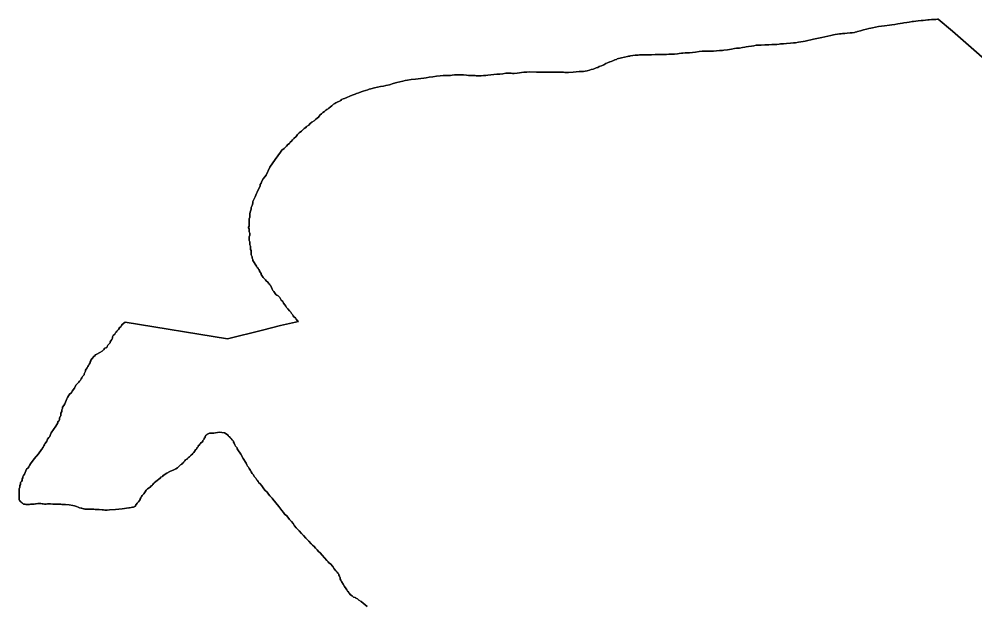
# Model space of a CAD drawing. Header units: inches. Extents: x 11258954 to 11313122, y 3645444 to 3695200.
# Drawn here: x 11286236 to 11287517, y 3678215 to 3678998 of the extents above; entities that cross this region are included whole.
import ezdxf

# ---------------------------------------------------------------- set-up
doc = ezdxf.new("R2010")
doc.units = ezdxf.units.IN
doc.header["$MEASUREMENT"] = 0
doc.layers.add('ZipCode', color=108, linetype='Continuous')

msp = doc.modelspace()

# ---------------------------------------------------------------- linework, layer by layer
at = {"layer": 'ZipCode'}
for points in [[(11287702, 3678793, 0), (11287486, 3678981.75, 0), (11287467, 3678998, 0), (11287466, 3678998, 0), (11287464, 3678997.75, 0), (11287462, 3678997.75, 0), (11287460, 3678997.5, 0), (11287459, 3678997.5, 0), (11287458, 3678997.5, 0), (11287455, 3678997.25, 0), (11287453, 3678997, 0), (11287450, 3678996.5, 0), (11287447, 3678996.25, 0), (11287444, 3678996, 0), (11287440, 3678995.75, 0), (11287437, 3678995.5, 0), (11287434, 3678995, 0), (11287432, 3678994.75, 0), (11287428, 3678994, 0), (11287425, 3678993.5, 0), (11287421, 3678993, 0), (11287419, 3678992.5, 0), (11287416, 3678992, 0), (11287413, 3678991.75, 0), (11287409, 3678991, 0), (11287405, 3678990.5, 0), (11287402, 3678990, 0), (11287395, 3678989, 0), (11287387, 3678988, 0), (11287379, 3678986.5, 0), (11287377, 3678986, 0), (11287374, 3678985.5, 0), (11287371, 3678984.75, 0), (11287367, 3678983.5, 0), (11287363, 3678982.5, 0), (11287359, 3678981.5, 0), (11287358, 3678981, 0), (11287356, 3678980.5, 0), (11287355, 3678980.25, 0), (11287352, 3678979.75, 0), (11287349, 3678979.5, 0), (11287345, 3678979.25, 0), (11287342, 3678979, 0), (11287339, 3678978.75, 0), (11287337, 3678978.5, 0), (11287335, 3678978.25, 0), (11287332, 3678977.75, 0), (11287329, 3678977.25, 0), (11287327, 3678977, 0), (11287325, 3678976.5, 0), (11287323, 3678976, 0), (11287315, 3678974.5, 0), (11287311, 3678973.5, 0), (11287300, 3678971, 0), (11287289, 3678968.75, 0), (11287286, 3678968, 0), (11287283, 3678967.5, 0), (11287280, 3678967, 0), (11287276, 3678966.5, 0), (11287273, 3678966.25, 0), (11287269, 3678966, 0), (11287264, 3678965.5, 0), (11287260, 3678965, 0), (11287256, 3678964.75, 0), (11287254, 3678964.5, 0), (11287251, 3678964.25, 0), (11287248, 3678964, 0), (11287244, 3678964, 0), (11287240, 3678963.75, 0), (11287235, 3678963.5, 0), (11287230, 3678963.25, 0), (11287227, 3678963, 0), (11287223, 3678963, 0), (11287220, 3678962.5, 0), (11287217, 3678962, 0), (11287213, 3678961.5, 0), (11287210, 3678961, 0), (11287208, 3678960.5, 0), (11287205, 3678960, 0), (11287201, 3678959.25, 0), (11287197, 3678959, 0), (11287194, 3678958.5, 0), (11287190, 3678958, 0), (11287185, 3678957, 0), (11287180, 3678956.5, 0), (11287178, 3678956.25, 0), (11287176, 3678956, 0), (11287174, 3678956, 0), (11287170, 3678955.5, 0), (11287166, 3678955.25, 0), (11287163, 3678955, 0), (11287161, 3678955, 0), (11287159, 3678955.25, 0), (11287158, 3678955.25, 0), (11287155, 3678955.25, 0), (11287151, 3678955, 0), (11287147, 3678954.5, 0), (11287142, 3678954, 0), (11287138, 3678953.5, 0), (11287134, 3678953, 0), (11287130, 3678953, 0), (11287128, 3678952.75, 0), (11287125, 3678952.5, 0), (11287123, 3678952.25, 0), (11287120, 3678952, 0), (11287118, 3678951.5, 0), (11287114, 3678951.25, 0), (11287111, 3678951, 0), (11287109, 3678951, 0), (11287106, 3678951, 0), (11287103, 3678950.75, 0), (11287099, 3678950.5, 0), (11287095, 3678950.5, 0), (11287094, 3678950.5, 0), (11287093, 3678950.5, 0), (11287092, 3678950.5, 0), (11287088, 3678950.5, 0), (11287083, 3678950.25, 0), (11287079, 3678950.25, 0), (11287076, 3678950.25, 0), (11287074, 3678950.25, 0), (11287071, 3678950.25, 0), (11287069, 3678950.25, 0), (11287067, 3678950.25, 0), (11287065, 3678950, 0), (11287061, 3678949.75, 0), (11287058, 3678949.25, 0), (11287055, 3678948.75, 0), (11287054, 3678948.5, 0), (11287052, 3678948.25, 0), (11287051, 3678948, 0), (11287047, 3678947.25, 0), (11287043, 3678946.25, 0), (11287037, 3678944.75, 0), (11287036, 3678944, 0), (11287034, 3678943.5, 0), (11287033, 3678943, 0), (11287031, 3678942.25, 0), (11287029, 3678941.5, 0), (11287027, 3678940.75, 0), (11287024, 3678939.5, 0), (11287022, 3678938.5, 0), (11287019, 3678937, 0), (11287016, 3678935.5, 0), (11287013, 3678934.5, 0), (11287011, 3678933.5, 0), (11287009, 3678932.75, 0), (11287007, 3678932, 0), (11287005, 3678931.25, 0), (11287002, 3678930.5, 0), (11287000, 3678929.75, 0), (11286997, 3678929, 0), (11286994, 3678928.5, 0), (11286992, 3678928, 0), (11286990, 3678928, 0), (11286989, 3678928, 0), (11286987, 3678928, 0), (11286986, 3678928, 0), (11286982, 3678927.5, 0), (11286978, 3678927, 0), (11286972, 3678926.75, 0), (11286969, 3678926.5, 0), (11286967, 3678926.75, 0), (11286965, 3678927, 0), (11286962, 3678927, 0), (11286959, 3678927, 0), (11286956, 3678927, 0), (11286954, 3678927, 0), (11286953, 3678927, 0), (11286951, 3678927, 0), (11286940, 3678927, 0), (11286929, 3678927.25, 0), (11286919, 3678927.5, 0), (11286916, 3678927.25, 0), (11286912, 3678927, 0), (11286909, 3678926.5, 0), (11286906, 3678926, 0), (11286903, 3678925.5, 0), (11286899, 3678925.25, 0), (11286897, 3678925.25, 0), (11286895, 3678925.5, 0), (11286893, 3678925.75, 0), (11286890, 3678925.75, 0), (11286888, 3678925.5, 0), (11286884, 3678925, 0), (11286880, 3678924.5, 0), (11286876, 3678924.25, 0), (11286872, 3678923.75, 0), (11286868, 3678923.25, 0), (11286864, 3678923, 0), (11286861, 3678922.75, 0), (11286858, 3678922.5, 0), (11286855, 3678922.25, 0), (11286851, 3678922.25, 0), (11286848, 3678922.25, 0), (11286847, 3678922.5, 0), (11286845, 3678922.5, 0), (11286841, 3678922.5, 0), (11286838, 3678922.75, 0), (11286835, 3678923, 0), (11286831, 3678923.25, 0), (11286826, 3678923.5, 0), (11286821, 3678923.5, 0), (11286819, 3678923.25, 0), (11286816, 3678923, 0), (11286814, 3678922.75, 0), (11286809, 3678922.5, 0), (11286804, 3678922.5, 0), (11286800, 3678922.25, 0), (11286795, 3678921.75, 0), (11286790, 3678921, 0), (11286785, 3678920.25, 0), (11286781, 3678919.5, 0), (11286778, 3678919, 0), (11286774, 3678918.5, 0), (11286767, 3678917.75, 0), (11286761, 3678917, 0), (11286756, 3678916.25, 0), (11286753, 3678915.75, 0), (11286750, 3678915, 0), (11286746, 3678914.25, 0), (11286742, 3678913, 0), (11286737, 3678911.75, 0), (11286732, 3678910.25, 0), (11286727, 3678909.25, 0), (11286724, 3678908.5, 0), (11286720, 3678908, 0), (11286716, 3678907, 0), (11286712, 3678906, 0), (11286707, 3678904.75, 0), (11286705, 3678904.25, 0), (11286704, 3678904, 0), (11286703, 3678903.5, 0), (11286700, 3678902.5, 0), (11286697, 3678901.5, 0), (11286694, 3678900.5, 0), (11286691, 3678899.5, 0), (11286688, 3678898.5, 0), (11286686, 3678897.5, 0), (11286682, 3678896.25, 0), (11286679, 3678895, 0), (11286675, 3678893.25, 0), (11286672, 3678892, 0), (11286670, 3678891.25, 0), (11286668, 3678890.25, 0), (11286667, 3678889.25, 0), (11286665, 3678888.25, 0), (11286662, 3678887, 0), (11286660, 3678886, 0), (11286659, 3678885, 0), (11286657, 3678884, 0), (11286655, 3678882, 0), (11286653, 3678880.5, 0), (11286651, 3678879, 0), (11286650, 3678878, 0), (11286648, 3678877, 0), (11286647, 3678876, 0), (11286645, 3678874.5, 0), (11286643, 3678873, 0), (11286641, 3678871.25, 0), (11286639, 3678869.75, 0), (11286638, 3678868.25, 0), (11286637, 3678867, 0), (11286635, 3678865.5, 0), (11286633, 3678863.75, 0), (11286631, 3678862, 0), (11286628, 3678860, 0), (11286626, 3678858.25, 0), (11286624, 3678856.25, 0), (11286621, 3678854.5, 0), (11286620, 3678853, 0), (11286618, 3678851.5, 0), (11286616, 3678849.75, 0), (11286614, 3678848, 0), (11286611, 3678846, 0), (11286609, 3678843.5, 0), (11286607, 3678841, 0), (11286604, 3678838.25, 0), (11286602, 3678836.25, 0), (11286601, 3678834.75, 0), (11286599, 3678833.25, 0), (11286598, 3678831.75, 0), (11286596, 3678830, 0), (11286594, 3678828, 0), (11286591, 3678825, 0), (11286588, 3678822.5, 0), (11286586, 3678820, 0), (11286579, 3678810.25, 0), (11286572, 3678800, 0), (11286567, 3678789.25, 0), (11286565, 3678787, 0), (11286563, 3678784.25, 0), (11286561, 3678781, 0), (11286560, 3678778.5, 0), (11286559, 3678776.5, 0), (11286559, 3678775, 0), (11286558, 3678772.5, 0), (11286556, 3678769.5, 0), (11286555, 3678766.5, 0), (11286554, 3678764.5, 0), (11286553, 3678762.5, 0), (11286552, 3678760, 0), (11286551, 3678757.5, 0), (11286550, 3678755.5, 0), (11286549, 3678754, 0), (11286549, 3678751.5, 0), (11286548, 3678748.5, 0), (11286547, 3678745.75, 0), (11286547, 3678743.5, 0), (11286546, 3678741, 0), (11286545, 3678737.75, 0), (11286545, 3678736.5, 0), (11286545, 3678735.5, 0), (11286545, 3678735, 0), (11286545, 3678733, 0), (11286544, 3678730.75, 0), (11286544, 3678728.5, 0), (11286544, 3678726.75, 0), (11286544, 3678725, 0), (11286544, 3678723, 0), (11286544, 3678721, 0), (11286543, 3678719.5, 0), (11286543, 3678718.5, 0), (11286544, 3678717.5, 0), (11286544, 3678716.25, 0), (11286544, 3678715, 0), (11286544, 3678713.25, 0), (11286545, 3678711.5, 0), (11286545, 3678709, 0), (11286544, 3678706.5, 0), (11286544, 3678704.5, 0), (11286544, 3678703, 0), (11286544, 3678701.5, 0), (11286545, 3678700, 0), (11286545, 3678698, 0), (11286545, 3678696, 0), (11286546, 3678694.25, 0), (11286546, 3678691.75, 0), (11286546, 3678689.75, 0), (11286547, 3678688.5, 0), (11286547, 3678687.25, 0), (11286547, 3678685, 0), (11286547, 3678682.5, 0), (11286548, 3678679.75, 0), (11286548, 3678678, 0), (11286549, 3678676.5, 0), (11286549, 3678675, 0), (11286551, 3678672.25, 0), (11286552, 3678670.25, 0), (11286553, 3678668.5, 0), (11286554, 3678667.25, 0), (11286555, 3678665.75, 0), (11286556, 3678664.5, 0), (11286556, 3678664.25, 0), (11286556, 3678664, 0), (11286557, 3678663, 0), (11286558, 3678661.75, 0), (11286558, 3678660.75, 0), (11286559, 3678659.25, 0), (11286560, 3678657.75, 0), (11286560, 3678656.25, 0), (11286561, 3678655, 0), (11286562, 3678653.75, 0), (11286563, 3678652.25, 0), (11286564, 3678650.75, 0), (11286565, 3678649.75, 0), (11286566, 3678649, 0), (11286567, 3678647.75, 0), (11286569, 3678646, 0), (11286570, 3678644.5, 0), (11286571, 3678643.5, 0), (11286572, 3678642.5, 0), (11286573, 3678641.25, 0), (11286574, 3678638.75, 0), (11286575, 3678636.5, 0), (11286576, 3678634.75, 0), (11286577, 3678633.5, 0), (11286578, 3678632, 0), (11286579, 3678630.75, 0), (11286580, 3678629.5, 0), (11286581, 3678628.5, 0), (11286583, 3678627.5, 0), (11286585, 3678625.5, 0), (11286586, 3678623.5, 0), (11286587, 3678622, 0), (11286589, 3678620.25, 0), (11286590, 3678618, 0), (11286592, 3678615.75, 0), (11286593, 3678614, 0), (11286594, 3678612.25, 0), (11286596, 3678610.25, 0), (11286598, 3678607.75, 0), (11286600, 3678605.75, 0), (11286601, 3678604, 0), (11286602, 3678602.75, 0), (11286603, 3678601, 0), (11286604, 3678599.5, 0), (11286606, 3678598, 0), (11286607, 3678596.5, 0), (11286609, 3678594.25, 0), (11286610, 3678593.5, 0), (11286586, 3678587.75, 0), (11286561.847, 3678581.797, 0), (11286515, 3678570.25, 0), (11286378, 3678592.5, 0), (11286374, 3678589.5, 0), (11286373, 3678588, 0), (11286372, 3678586.25, 0), (11286370, 3678584.75, 0), (11286370, 3678583.75, 0), (11286369, 3678582.75, 0), (11286368, 3678581.75, 0), (11286367, 3678580.25, 0), (11286366, 3678579, 0), (11286365, 3678578, 0), (11286364, 3678576.25, 0), (11286362, 3678574.5, 0), (11286361, 3678572.75, 0), (11286361, 3678571, 0), (11286360, 3678569.25, 0), (11286359, 3678567.25, 0), (11286358, 3678566, 0), (11286358, 3678564.75, 0), (11286357, 3678564, 0), (11286356, 3678562.75, 0), (11286355, 3678561.5, 0), (11286354, 3678560, 0), (11286354, 3678559.5, 0), (11286354, 3678559, 0), (11286353, 3678558.75, 0), (11286353, 3678558.25, 0), (11286352, 3678558, 0), (11286351, 3678557.75, 0), (11286350, 3678557, 0), (11286350, 3678556, 0), (11286349, 3678555.25, 0), (11286347, 3678553.5, 0), (11286344, 3678551.75, 0), (11286340, 3678549.75, 0), (11286339, 3678549, 0), (11286338, 3678548.5, 0), (11286338, 3678548, 0), (11286336, 3678546.5, 0), (11286334, 3678544, 0), (11286332, 3678541.75, 0), (11286332, 3678540.5, 0), (11286331, 3678539.5, 0), (11286331, 3678538, 0), (11286330, 3678536.25, 0), (11286329, 3678534.5, 0), (11286328, 3678533, 0), (11286327, 3678531.5, 0), (11286326, 3678529.5, 0), (11286325, 3678528, 0), (11286325, 3678526.75, 0), (11286324, 3678525, 0), (11286323, 3678523.25, 0), (11286323, 3678522.5, 0), (11286323, 3678521.75, 0), (11286322, 3678521, 0), (11286321, 3678519.5, 0), (11286320, 3678518, 0), (11286319, 3678516.5, 0), (11286318, 3678515, 0), (11286317, 3678513.5, 0), (11286316, 3678512, 0), (11286312, 3678508, 0), (11286310, 3678504, 0), (11286307, 3678500, 0), (11286306, 3678498, 0), (11286304, 3678496.5, 0), (11286303, 3678495, 0), (11286302, 3678493.75, 0), (11286301, 3678491.75, 0), (11286300, 3678489.75, 0), (11286299, 3678487.5, 0), (11286298, 3678485.25, 0), (11286297, 3678483.25, 0), (11286296, 3678481, 0), (11286294, 3678478.75, 0), (11286294, 3678477, 0), (11286293, 3678475.25, 0), (11286293, 3678473, 0), (11286292, 3678470.5, 0), (11286292, 3678468.75, 0), (11286292, 3678467.25, 0), (11286291, 3678466, 0), (11286290, 3678464, 0), (11286290, 3678462, 0), (11286289, 3678460, 0), (11286288, 3678459.25, 0), (11286288, 3678458.5, 0), (11286288, 3678457.75, 0), (11286285, 3678453, 0), (11286282, 3678448.75, 0), (11286279, 3678444.25, 0), (11286278, 3678442, 0), (11286277, 3678439.5, 0), (11286276, 3678438, 0), (11286274, 3678436, 0), (11286273, 3678433.25, 0), (11286271, 3678430, 0), (11286270, 3678429.25, 0), (11286270, 3678428.5, 0), (11286270, 3678428, 0), (11286269, 3678426.75, 0), (11286268, 3678425, 0), (11286267, 3678423.5, 0), (11286267, 3678423, 0), (11286267, 3678422.5, 0), (11286266, 3678422, 0), (11286262, 3678416, 0), (11286256, 3678409.5, 0), (11286251, 3678402.75, 0), (11286250, 3678400.75, 0), (11286249, 3678398.75, 0), (11286248, 3678397.5, 0), (11286246, 3678395.75, 0), (11286245, 3678393.5, 0), (11286244, 3678391, 0), (11286243, 3678389, 0), (11286242, 3678387, 0), (11286241, 3678385.25, 0), (11286241, 3678384, 0), (11286240, 3678382.75, 0), (11286240, 3678381.75, 0), (11286240, 3678380.5, 0), (11286239, 3678379.25, 0), (11286238, 3678377.75, 0), (11286238, 3678376.25, 0), (11286238, 3678375, 0), (11286237, 3678373.75, 0), (11286237, 3678371.75, 0), (11286236, 3678369.5, 0), (11286236, 3678367.5, 0), (11286236, 3678366.5, 0), (11286236, 3678365.5, 0), (11286236, 3678364.25, 0), (11286236, 3678363.5, 0), (11286236, 3678362.5, 0), (11286236, 3678362, 0), (11286236, 3678361, 0), (11286236, 3678360, 0), (11286236, 3678359.25, 0), (11286236, 3678358, 0), (11286236, 3678356.5, 0), (11286236, 3678355, 0), (11286236, 3678354.5, 0), (11286236, 3678354.25, 0), (11286237, 3678354, 0), (11286237, 3678353.5, 0), (11286237, 3678353, 0), (11286237, 3678352.75, 0), (11286238, 3678352.25, 0), (11286238, 3678352, 0), (11286239, 3678351.5, 0), (11286239, 3678351, 0), (11286240, 3678350.5, 0), (11286240, 3678350, 0), (11286241, 3678349.5, 0), (11286242, 3678349, 0), (11286242, 3678348.75, 0), (11286243, 3678348.75, 0), (11286244, 3678348.75, 0), (11286245, 3678348.5, 0), (11286246, 3678348.5, 0), (11286247, 3678348.25, 0), (11286248, 3678348.25, 0), (11286249, 3678348.25, 0), (11286250, 3678348.5, 0), (11286251, 3678348.75, 0), (11286252, 3678349, 0), (11286253, 3678349, 0), (11286254, 3678349, 0), (11286256, 3678349, 0), (11286258, 3678349.25, 0), (11286259, 3678349.25, 0), (11286261, 3678349.5, 0), (11286263, 3678349.5, 0), (11286265, 3678349.5, 0), (11286267, 3678349.25, 0), (11286268, 3678349.25, 0), (11286270, 3678349, 0), (11286272, 3678349, 0), (11286274, 3678349.25, 0), (11286275, 3678349.25, 0), (11286278, 3678349.25, 0), (11286281, 3678349, 0), (11286284, 3678349, 0), (11286286, 3678349, 0), (11286288, 3678349, 0), (11286290, 3678349, 0), (11286292, 3678348.75, 0), (11286293, 3678348.5, 0), (11286294, 3678348.5, 0), (11286298, 3678348.5, 0), (11286303, 3678348, 0), (11286308, 3678347, 0), (11286310, 3678346.5, 0), (11286313, 3678345.5, 0), (11286315, 3678344.75, 0), (11286317, 3678344, 0), (11286319, 3678343.5, 0), (11286320, 3678343.25, 0), (11286321, 3678343, 0), (11286322, 3678342.75, 0), (11286323, 3678342.5, 0), (11286324, 3678342.25, 0), (11286324, 3678342, 0), (11286325, 3678342, 0), (11286326, 3678342, 0), (11286327, 3678342, 0), (11286328, 3678342.25, 0), (11286330, 3678342.25, 0), (11286332, 3678342.25, 0), (11286334, 3678342, 0), (11286336, 3678342, 0), (11286338, 3678341.75, 0), (11286340, 3678341.75, 0), (11286343, 3678341.5, 0), (11286347, 3678341, 0), (11286349, 3678341, 0), (11286351, 3678340.75, 0), (11286354, 3678340.75, 0), (11286357, 3678341, 0), (11286365, 3678341.75, 0), (11286374, 3678342.75, 0), (11286383, 3678344, 0), (11286384, 3678344, 0), (11286386, 3678344.25, 0), (11286388, 3678344.75, 0), (11286389, 3678345, 0), (11286391, 3678345.5, 0), (11286392, 3678346.25, 0), (11286392, 3678346.5, 0), (11286392, 3678346.75, 0), (11286392, 3678347, 0), (11286394, 3678350, 0), (11286396, 3678352, 0), (11286397, 3678353.75, 0), (11286398, 3678355, 0), (11286398, 3678356, 0), (11286399, 3678357.25, 0), (11286400, 3678359, 0), (11286401, 3678360.5, 0), (11286403, 3678362.5, 0), (11286405, 3678365.25, 0), (11286406, 3678367.5, 0), (11286408, 3678369.5, 0), (11286410, 3678370.75, 0), (11286412, 3678372, 0), (11286413, 3678373.5, 0), (11286414, 3678373.75, 0), (11286414, 3678374.25, 0), (11286415, 3678375, 0), (11286416, 3678376.5, 0), (11286417, 3678377.5, 0), (11286419, 3678379, 0), (11286421, 3678380.5, 0), (11286423, 3678382.25, 0), (11286425, 3678383.75, 0), (11286426, 3678384.75, 0), (11286428, 3678386, 0), (11286429, 3678387.25, 0), (11286434, 3678390.5, 0), (11286438, 3678392.75, 0), (11286443, 3678394.75, 0), (11286444, 3678395.25, 0), (11286445, 3678395.75, 0), (11286446, 3678396.25, 0), (11286448, 3678397.25, 0), (11286449, 3678398.5, 0), (11286451, 3678400, 0), (11286452, 3678401.25, 0), (11286454, 3678402.25, 0), (11286455, 3678403.5, 0), (11286456, 3678404.25, 0), (11286456, 3678405, 0), (11286457, 3678405.75, 0), (11286458, 3678406.75, 0), (11286459, 3678408, 0), (11286461, 3678409, 0), (11286461, 3678409.75, 0), (11286462, 3678410.5, 0), (11286463, 3678411.25, 0), (11286464, 3678412.25, 0), (11286465, 3678413, 0), (11286466, 3678413.75, 0), (11286466, 3678414.25, 0), (11286467, 3678415, 0), (11286468, 3678415.75, 0), (11286468, 3678416.5, 0), (11286469, 3678417.25, 0), (11286470, 3678418, 0), (11286471, 3678419.25, 0), (11286472, 3678420.5, 0), (11286472, 3678421.5, 0), (11286473, 3678422, 0), (11286473, 3678422.5, 0), (11286474, 3678423, 0), (11286474, 3678423.5, 0), (11286474, 3678424, 0), (11286475, 3678424.75, 0), (11286476, 3678425.75, 0), (11286476, 3678426.75, 0), (11286477, 3678427.75, 0), (11286478, 3678429, 0), (11286479, 3678430, 0), (11286480, 3678431.25, 0), (11286480, 3678431.5, 0), (11286481, 3678431.75, 0), (11286482, 3678433, 0), (11286482, 3678434, 0), (11286483, 3678435, 0), (11286484, 3678436, 0), (11286484, 3678437, 0), (11286485, 3678438, 0), (11286485, 3678438.25, 0), (11286485, 3678438.5, 0), (11286485, 3678439, 0), (11286485, 3678439.75, 0), (11286486, 3678440.25, 0), (11286486, 3678441, 0), (11286487, 3678441.25, 0), (11286487, 3678441.75, 0), (11286488, 3678442, 0), (11286488, 3678442.5, 0), (11286489, 3678443, 0), (11286490, 3678443.25, 0), (11286490, 3678443.5, 0), (11286491, 3678443.75, 0), (11286492, 3678444, 0), (11286493, 3678444, 0), (11286495, 3678444, 0), (11286496, 3678444, 0), (11286497, 3678444, 0), (11286504, 3678445, 0), (11286511, 3678444.5, 0), (11286516, 3678441, 0), (11286516, 3678440.25, 0), (11286517, 3678439.5, 0), (11286518, 3678438.75, 0), (11286518, 3678438.5, 0), (11286518, 3678438.25, 0), (11286518, 3678438, 0), (11286519, 3678437.75, 0), (11286519, 3678437.25, 0), (11286520, 3678436.75, 0), (11286520, 3678436.5, 0), (11286520, 3678436.25, 0), (11286521, 3678436, 0), (11286521, 3678435.75, 0), (11286521, 3678435, 0), (11286522, 3678434.25, 0), (11286523, 3678433, 0), (11286523, 3678431.75, 0), (11286524, 3678430.5, 0), (11286525, 3678428.25, 0), (11286526, 3678426.5, 0), (11286527, 3678425, 0), (11286528, 3678424, 0), (11286528, 3678423, 0), (11286529, 3678421.75, 0), (11286533, 3678415.75, 0), (11286536, 3678410, 0), (11286540, 3678403.75, 0), (11286541, 3678401.5, 0), (11286542, 3678399.75, 0), (11286543, 3678398.25, 0), (11286544, 3678396.5, 0), (11286546, 3678394, 0), (11286547, 3678392, 0), (11286548, 3678390, 0), (11286550, 3678388, 0), (11286551, 3678385.75, 0), (11286553, 3678383.75, 0), (11286554, 3678382, 0), (11286555, 3678380.75, 0), (11286556, 3678379.25, 0), (11286557, 3678377.5, 0), (11286559, 3678376, 0), (11286561, 3678373.25, 0), (11286563, 3678370.5, 0), (11286565, 3678367.75, 0), (11286568, 3678364.75, 0), (11286570, 3678362, 0), (11286572, 3678360, 0), (11286573, 3678358.5, 0), (11286575, 3678357, 0), (11286576, 3678355.5, 0), (11286580, 3678350.5, 0), (11286584, 3678345.75, 0), (11286588, 3678340.25, 0), (11286590, 3678337.5, 0), (11286592, 3678335, 0), (11286594, 3678333.5, 0), (11286596, 3678331.5, 0), (11286598, 3678328.5, 0), (11286601, 3678325.5, 0), (11286603, 3678322.75, 0), (11286605, 3678320, 0), (11286607, 3678317.25, 0), (11286611, 3678313.25, 0), (11286614, 3678309.75, 0), (11286617, 3678307, 0), (11286620, 3678303.5, 0), (11286624, 3678299.5, 0), (11286627, 3678295.5, 0), (11286629, 3678293.75, 0), (11286631, 3678292, 0), (11286633, 3678290, 0), (11286635, 3678287.5, 0), (11286637, 3678285.25, 0), (11286639, 3678283.5, 0), (11286642, 3678280.5, 0), (11286645, 3678276.75, 0), (11286648, 3678273.25, 0), (11286650, 3678271.75, 0), (11286651, 3678270.5, 0), (11286653, 3678268.75, 0), (11286656, 3678265.25, 0), (11286658, 3678262.25, 0), (11286660, 3678259.5, 0), (11286662, 3678258, 0), (11286663, 3678256.5, 0), (11286664, 3678255, 0), (11286664, 3678254.25, 0), (11286664, 3678253.5, 0), (11286665, 3678252.75, 0), (11286665, 3678251.5, 0), (11286666, 3678250.5, 0), (11286666, 3678249.75, 0), (11286666, 3678248.5, 0), (11286667, 3678247, 0), (11286668, 3678245.25, 0), (11286670, 3678241.75, 0), (11286672, 3678238.75, 0), (11286674, 3678235.5, 0), (11286675, 3678234, 0), (11286676, 3678232.5, 0), (11286677, 3678231.5, 0), (11286677, 3678230.75, 0), (11286678, 3678230, 0), (11286678, 3678229.5, 0), (11286680, 3678227.5, 0), (11286682, 3678226, 0), (11286684, 3678224.5, 0), (11286686, 3678224, 0), (11286687, 3678223.25, 0), (11286687, 3678223, 0), (11286689, 3678222, 0), (11286691, 3678220.5, 0), (11286694, 3678218.5, 0), (11286702, 3678211.75, 0)], [(11286702, 3678211.75, 0), (11286694, 3678218.5, 0), (11286691, 3678220.5, 0), (11286689, 3678222, 0), (11286687, 3678223, 0), (11286687, 3678223.25, 0), (11286686, 3678224, 0), (11286684, 3678224.5, 0), (11286682, 3678226, 0), (11286680, 3678227.5, 0), (11286678, 3678229.5, 0), (11286678, 3678230, 0), (11286677, 3678230.75, 0), (11286677, 3678231.5, 0), (11286676, 3678232.5, 0), (11286675, 3678234, 0), (11286674, 3678235.5, 0), (11286672, 3678238.75, 0), (11286670, 3678241.75, 0), (11286668, 3678245.25, 0), (11286667, 3678247, 0), (11286666, 3678248.5, 0), (11286666, 3678249.75, 0), (11286666, 3678250.5, 0), (11286665, 3678251.5, 0), (11286665, 3678252.75, 0), (11286664, 3678253.5, 0), (11286664, 3678254.25, 0), (11286664, 3678255, 0), (11286663, 3678256.5, 0), (11286662, 3678258, 0), (11286660, 3678259.5, 0), (11286658, 3678262.25, 0), (11286656, 3678265.25, 0), (11286653, 3678268.75, 0), (11286651, 3678270.5, 0), (11286650, 3678271.75, 0), (11286648, 3678273.25, 0), (11286645, 3678276.75, 0), (11286642, 3678280.5, 0), (11286639, 3678283.5, 0), (11286637, 3678285.25, 0), (11286635, 3678287.5, 0), (11286633, 3678290, 0), (11286631, 3678292, 0), (11286629, 3678293.75, 0), (11286627, 3678295.5, 0), (11286624, 3678299.5, 0), (11286620, 3678303.5, 0), (11286617, 3678307, 0), (11286614, 3678309.75, 0), (11286611, 3678313.25, 0), (11286607, 3678317.25, 0), (11286605, 3678320, 0), (11286603, 3678322.75, 0), (11286601, 3678325.5, 0), (11286598, 3678328.5, 0), (11286596, 3678331.5, 0), (11286594, 3678333.5, 0), (11286592, 3678335, 0), (11286590, 3678337.5, 0), (11286588, 3678340.25, 0), (11286584, 3678345.75, 0), (11286580, 3678350.5, 0), (11286576, 3678355.5, 0), (11286575, 3678357, 0), (11286573, 3678358.5, 0), (11286572, 3678360, 0), (11286570, 3678362, 0), (11286568, 3678364.75, 0), (11286565, 3678367.75, 0), (11286563, 3678370.5, 0), (11286561, 3678373.25, 0), (11286559, 3678376, 0), (11286557, 3678377.5, 0), (11286556, 3678379.25, 0), (11286555, 3678380.75, 0), (11286554, 3678382, 0), (11286553, 3678383.75, 0), (11286551, 3678385.75, 0), (11286550, 3678388, 0), (11286548, 3678390, 0), (11286547, 3678392, 0), (11286546, 3678394, 0), (11286544, 3678396.5, 0), (11286543, 3678398.25, 0), (11286542, 3678399.75, 0), (11286541, 3678401.5, 0), (11286540, 3678403.75, 0), (11286536, 3678410, 0), (11286533, 3678415.75, 0), (11286529, 3678421.75, 0), (11286528, 3678423, 0), (11286528, 3678424, 0), (11286527, 3678425, 0), (11286526, 3678426.5, 0), (11286525, 3678428.25, 0), (11286524, 3678430.5, 0), (11286523, 3678431.75, 0), (11286523, 3678433, 0), (11286522, 3678434.25, 0), (11286521, 3678435, 0), (11286521, 3678435.75, 0), (11286521, 3678436, 0), (11286520, 3678436.25, 0), (11286520, 3678436.5, 0), (11286520, 3678436.75, 0), (11286519, 3678437.25, 0), (11286519, 3678437.75, 0), (11286518, 3678438, 0), (11286518, 3678438.25, 0), (11286518, 3678438.5, 0), (11286518, 3678438.75, 0), (11286517, 3678439.5, 0), (11286516, 3678440.25, 0), (11286516, 3678441, 0), (11286511, 3678444.5, 0), (11286504, 3678445, 0), (11286497, 3678444, 0), (11286496, 3678444, 0), (11286495, 3678444, 0), (11286493, 3678444, 0), (11286492, 3678444, 0), (11286491, 3678443.75, 0), (11286490, 3678443.5, 0), (11286490, 3678443.25, 0), (11286489, 3678443, 0), (11286488, 3678442.5, 0), (11286488, 3678442, 0), (11286487, 3678441.75, 0), (11286487, 3678441.25, 0), (11286486, 3678441, 0), (11286486, 3678440.25, 0), (11286485, 3678439.75, 0), (11286485, 3678439, 0), (11286485, 3678438.5, 0), (11286485, 3678438.25, 0), (11286485, 3678438, 0), (11286484, 3678437, 0), (11286484, 3678436, 0), (11286483, 3678435, 0), (11286482, 3678434, 0), (11286482, 3678433, 0), (11286481, 3678431.75, 0), (11286480, 3678431.5, 0), (11286480, 3678431.25, 0), (11286479, 3678430, 0), (11286478, 3678429, 0), (11286477, 3678427.75, 0), (11286476, 3678426.75, 0), (11286476, 3678425.75, 0), (11286475, 3678424.75, 0), (11286474, 3678424, 0), (11286474, 3678423.5, 0), (11286474, 3678423, 0), (11286473, 3678422.5, 0), (11286473, 3678422, 0), (11286472, 3678421.5, 0), (11286472, 3678420.5, 0), (11286471, 3678419.25, 0), (11286470, 3678418, 0), (11286469, 3678417.25, 0), (11286468, 3678416.5, 0), (11286468, 3678415.75, 0), (11286467, 3678415, 0), (11286466, 3678414.25, 0), (11286466, 3678413.75, 0), (11286465, 3678413, 0), (11286464, 3678412.25, 0), (11286463, 3678411.25, 0), (11286462, 3678410.5, 0), (11286461, 3678409.75, 0), (11286461, 3678409, 0), (11286459, 3678408, 0), (11286458, 3678406.75, 0), (11286457, 3678405.75, 0), (11286456, 3678405, 0), (11286456, 3678404.25, 0), (11286455, 3678403.5, 0), (11286454, 3678402.25, 0), (11286452, 3678401.25, 0), (11286451, 3678400, 0), (11286449, 3678398.5, 0), (11286448, 3678397.25, 0), (11286446, 3678396.25, 0), (11286445, 3678395.75, 0), (11286444, 3678395.25, 0), (11286443, 3678394.75, 0), (11286438, 3678392.75, 0), (11286434, 3678390.5, 0), (11286429, 3678387.25, 0), (11286428, 3678386, 0), (11286426, 3678384.75, 0), (11286425, 3678383.75, 0), (11286423, 3678382.25, 0), (11286421, 3678380.5, 0), (11286419, 3678379, 0), (11286417, 3678377.5, 0), (11286416, 3678376.5, 0), (11286415, 3678375, 0), (11286414, 3678374.25, 0), (11286414, 3678373.75, 0), (11286413, 3678373.5, 0), (11286412, 3678372, 0), (11286410, 3678370.75, 0), (11286408, 3678369.5, 0), (11286406, 3678367.5, 0), (11286405, 3678365.25, 0), (11286403, 3678362.5, 0), (11286401, 3678360.5, 0), (11286400, 3678359, 0), (11286399, 3678357.25, 0), (11286398, 3678356, 0), (11286398, 3678355, 0), (11286397, 3678353.75, 0), (11286396, 3678352, 0), (11286394, 3678350, 0), (11286392, 3678347, 0), (11286392, 3678346.75, 0), (11286392, 3678346.5, 0), (11286392, 3678346.25, 0), (11286391, 3678345.5, 0), (11286389, 3678345, 0), (11286388, 3678344.75, 0), (11286386, 3678344.25, 0), (11286384, 3678344, 0), (11286383, 3678344, 0), (11286374, 3678342.75, 0), (11286365, 3678341.75, 0), (11286357, 3678341, 0), (11286354, 3678340.75, 0), (11286351, 3678340.75, 0), (11286349, 3678341, 0), (11286347, 3678341, 0), (11286343, 3678341.5, 0), (11286340, 3678341.75, 0), (11286338, 3678341.75, 0), (11286336, 3678342, 0), (11286334, 3678342, 0), (11286332, 3678342.25, 0), (11286330, 3678342.25, 0), (11286328, 3678342.25, 0), (11286327, 3678342, 0), (11286326, 3678342, 0), (11286325, 3678342, 0), (11286324, 3678342, 0), (11286324, 3678342.25, 0), (11286323, 3678342.5, 0), (11286322, 3678342.75, 0), (11286321, 3678343, 0), (11286320, 3678343.25, 0), (11286319, 3678343.5, 0), (11286317, 3678344, 0), (11286315, 3678344.75, 0), (11286313, 3678345.5, 0), (11286310, 3678346.5, 0), (11286308, 3678347, 0), (11286303, 3678348, 0), (11286298, 3678348.5, 0), (11286294, 3678348.5, 0), (11286293, 3678348.5, 0), (11286292, 3678348.75, 0), (11286290, 3678349, 0), (11286288, 3678349, 0), (11286286, 3678349, 0), (11286284, 3678349, 0), (11286281, 3678349, 0), (11286278, 3678349.25, 0), (11286275, 3678349.25, 0), (11286274, 3678349.25, 0), (11286272, 3678349, 0), (11286270, 3678349, 0), (11286268, 3678349.25, 0), (11286267, 3678349.25, 0), (11286265, 3678349.5, 0), (11286263, 3678349.5, 0), (11286261, 3678349.5, 0), (11286259, 3678349.25, 0), (11286258, 3678349.25, 0), (11286256, 3678349, 0), (11286254, 3678349, 0), (11286253, 3678349, 0), (11286252, 3678349, 0), (11286251, 3678348.75, 0), (11286250, 3678348.5, 0), (11286249, 3678348.25, 0), (11286248, 3678348.25, 0), (11286247, 3678348.25, 0), (11286246, 3678348.5, 0), (11286245, 3678348.5, 0), (11286244, 3678348.75, 0), (11286243, 3678348.75, 0), (11286242, 3678348.75, 0), (11286242, 3678349, 0), (11286241, 3678349.5, 0), (11286240, 3678350, 0), (11286240, 3678350.5, 0), (11286239, 3678351, 0), (11286239, 3678351.5, 0), (11286238, 3678352, 0), (11286238, 3678352.25, 0), (11286237, 3678352.75, 0), (11286237, 3678353, 0), (11286237, 3678353.5, 0), (11286237, 3678354, 0), (11286236, 3678354.25, 0), (11286236, 3678354.5, 0), (11286236, 3678355, 0), (11286236, 3678356.5, 0), (11286236, 3678358, 0), (11286236, 3678359.25, 0), (11286236, 3678360, 0), (11286236, 3678361, 0), (11286236, 3678362, 0), (11286236, 3678362.5, 0), (11286236, 3678363.5, 0), (11286236, 3678364.25, 0), (11286236, 3678365.5, 0), (11286236, 3678366.5, 0), (11286236, 3678367.5, 0), (11286236, 3678369.5, 0), (11286237, 3678371.75, 0), (11286237, 3678373.75, 0), (11286238, 3678375, 0), (11286238, 3678376.25, 0), (11286238, 3678377.75, 0), (11286239, 3678379.25, 0), (11286240, 3678380.5, 0), (11286240, 3678381.75, 0), (11286240, 3678382.75, 0), (11286241, 3678384, 0), (11286241, 3678385.25, 0), (11286242, 3678387, 0), (11286243, 3678389, 0), (11286244, 3678391, 0), (11286245, 3678393.5, 0), (11286246, 3678395.75, 0), (11286248, 3678397.5, 0), (11286249, 3678398.75, 0), (11286250, 3678400.75, 0), (11286251, 3678402.75, 0), (11286256, 3678409.5, 0), (11286262, 3678416, 0), (11286266, 3678422, 0), (11286267, 3678422.5, 0), (11286267, 3678423, 0), (11286267, 3678423.5, 0), (11286268, 3678425, 0), (11286269, 3678426.75, 0), (11286270, 3678428, 0), (11286270, 3678428.5, 0), (11286270, 3678429.25, 0), (11286271, 3678430, 0), (11286273, 3678433.25, 0), (11286274, 3678436, 0), (11286276, 3678438, 0), (11286277, 3678439.5, 0), (11286278, 3678442, 0), (11286279, 3678444.25, 0), (11286282, 3678448.75, 0), (11286285, 3678453, 0), (11286288, 3678457.75, 0), (11286288, 3678458.5, 0), (11286288, 3678459.25, 0), (11286289, 3678460, 0), (11286290, 3678462, 0), (11286290, 3678464, 0), (11286291, 3678466, 0), (11286292, 3678467.25, 0), (11286292, 3678468.75, 0), (11286292, 3678470.5, 0), (11286293, 3678473, 0), (11286293, 3678475.25, 0), (11286294, 3678477, 0), (11286294, 3678478.75, 0), (11286296, 3678481, 0), (11286297, 3678483.25, 0), (11286298, 3678485.25, 0), (11286299, 3678487.5, 0), (11286300, 3678489.75, 0), (11286301, 3678491.75, 0), (11286302, 3678493.75, 0), (11286303, 3678495, 0), (11286304, 3678496.5, 0), (11286306, 3678498, 0), (11286307, 3678500, 0), (11286310, 3678504, 0), (11286312, 3678508, 0), (11286316, 3678512, 0), (11286317, 3678513.5, 0), (11286318, 3678515, 0), (11286319, 3678516.5, 0), (11286320, 3678518, 0), (11286321, 3678519.5, 0), (11286322, 3678521, 0), (11286323, 3678521.75, 0), (11286323, 3678522.5, 0), (11286323, 3678523.25, 0), (11286324, 3678525, 0), (11286325, 3678526.75, 0), (11286325, 3678528, 0), (11286326, 3678529.5, 0), (11286327, 3678531.5, 0), (11286328, 3678533, 0), (11286329, 3678534.5, 0), (11286330, 3678536.25, 0), (11286331, 3678538, 0), (11286331, 3678539.5, 0), (11286332, 3678540.5, 0), (11286332, 3678541.75, 0), (11286334, 3678544, 0), (11286336, 3678546.5, 0), (11286338, 3678548, 0), (11286338, 3678548.5, 0), (11286339, 3678549, 0), (11286340, 3678549.75, 0), (11286344, 3678551.75, 0), (11286347, 3678553.5, 0), (11286349, 3678555.25, 0), (11286350, 3678556, 0), (11286350, 3678557, 0), (11286351, 3678557.75, 0), (11286352, 3678558, 0), (11286353, 3678558.25, 0), (11286353, 3678558.75, 0), (11286354, 3678559, 0), (11286354, 3678559.5, 0), (11286354, 3678560, 0), (11286355, 3678561.5, 0), (11286356, 3678562.75, 0), (11286357, 3678564, 0), (11286358, 3678564.75, 0), (11286358, 3678566, 0), (11286359, 3678567.25, 0), (11286360, 3678569.25, 0), (11286361, 3678571, 0), (11286361, 3678572.75, 0), (11286362, 3678574.5, 0), (11286364, 3678576.25, 0), (11286365, 3678578, 0), (11286366, 3678579, 0), (11286367, 3678580.25, 0), (11286368, 3678581.75, 0), (11286369, 3678582.75, 0), (11286370, 3678583.75, 0), (11286370, 3678584.75, 0), (11286372, 3678586.25, 0), (11286373, 3678588, 0), (11286374, 3678589.5, 0), (11286378, 3678592.5, 0), (11286515, 3678570.25, 0), (11286561.847, 3678581.797, 0), (11286586, 3678587.75, 0), (11286610, 3678593.5, 0), (11286609, 3678594.25, 0), (11286607, 3678596.5, 0), (11286606, 3678598, 0), (11286604, 3678599.5, 0), (11286603, 3678601, 0), (11286602, 3678602.75, 0), (11286601, 3678604, 0), (11286600, 3678605.75, 0), (11286598, 3678607.75, 0), (11286596, 3678610.25, 0), (11286594, 3678612.25, 0), (11286593, 3678614, 0), (11286592, 3678615.75, 0), (11286590, 3678618, 0), (11286589, 3678620.25, 0), (11286587, 3678622, 0), (11286586, 3678623.5, 0), (11286585, 3678625.5, 0), (11286583, 3678627.5, 0), (11286581, 3678628.5, 0), (11286580, 3678629.5, 0), (11286579, 3678630.75, 0), (11286578, 3678632, 0), (11286577, 3678633.5, 0), (11286576, 3678634.75, 0), (11286575, 3678636.5, 0), (11286574, 3678638.75, 0), (11286573, 3678641.25, 0), (11286572, 3678642.5, 0), (11286571, 3678643.5, 0), (11286570, 3678644.5, 0), (11286569, 3678646, 0), (11286567, 3678647.75, 0), (11286566, 3678649, 0), (11286565, 3678649.75, 0), (11286564, 3678650.75, 0), (11286563, 3678652.25, 0), (11286562, 3678653.75, 0), (11286561, 3678655, 0), (11286560, 3678656.25, 0), (11286560, 3678657.75, 0), (11286559, 3678659.25, 0), (11286558, 3678660.75, 0), (11286558, 3678661.75, 0), (11286557, 3678663, 0), (11286556, 3678664, 0), (11286556, 3678664.25, 0), (11286556, 3678664.5, 0), (11286555, 3678665.75, 0), (11286554, 3678667.25, 0), (11286553, 3678668.5, 0), (11286552, 3678670.25, 0), (11286551, 3678672.25, 0), (11286549, 3678675, 0), (11286549, 3678676.5, 0), (11286548, 3678678, 0), (11286548, 3678679.75, 0), (11286547, 3678682.5, 0), (11286547, 3678685, 0), (11286547, 3678687.25, 0), (11286547, 3678688.5, 0), (11286546, 3678689.75, 0), (11286546, 3678691.75, 0), (11286546, 3678694.25, 0), (11286545, 3678696, 0), (11286545, 3678698, 0), (11286545, 3678700, 0), (11286544, 3678701.5, 0), (11286544, 3678703, 0), (11286544, 3678704.5, 0), (11286544, 3678706.5, 0), (11286545, 3678709, 0), (11286545, 3678711.5, 0), (11286544, 3678713.25, 0), (11286544, 3678715, 0), (11286544, 3678716.25, 0), (11286544, 3678717.5, 0), (11286543, 3678718.5, 0), (11286543, 3678719.5, 0), (11286544, 3678721, 0), (11286544, 3678723, 0), (11286544, 3678725, 0), (11286544, 3678726.75, 0), (11286544, 3678728.5, 0), (11286544, 3678730.75, 0), (11286545, 3678733, 0), (11286545, 3678735, 0), (11286545, 3678735.5, 0), (11286545, 3678736.5, 0), (11286545, 3678737.75, 0), (11286546, 3678741, 0), (11286547, 3678743.5, 0), (11286547, 3678745.75, 0), (11286548, 3678748.5, 0), (11286549, 3678751.5, 0), (11286549, 3678754, 0), (11286550, 3678755.5, 0), (11286551, 3678757.5, 0), (11286552, 3678760, 0), (11286553, 3678762.5, 0), (11286554, 3678764.5, 0), (11286555, 3678766.5, 0), (11286556, 3678769.5, 0), (11286558, 3678772.5, 0), (11286559, 3678775, 0), (11286559, 3678776.5, 0), (11286560, 3678778.5, 0), (11286561, 3678781, 0), (11286563, 3678784.25, 0), (11286565, 3678787, 0), (11286567, 3678789.25, 0), (11286572, 3678800, 0), (11286579, 3678810.25, 0), (11286586, 3678820, 0), (11286588, 3678822.5, 0), (11286591, 3678825, 0), (11286594, 3678828, 0), (11286596, 3678830, 0), (11286598, 3678831.75, 0), (11286599, 3678833.25, 0), (11286601, 3678834.75, 0), (11286602, 3678836.25, 0), (11286604, 3678838.25, 0), (11286607, 3678841, 0), (11286609, 3678843.5, 0), (11286611, 3678846, 0), (11286614, 3678848, 0), (11286616, 3678849.75, 0), (11286618, 3678851.5, 0), (11286620, 3678853, 0), (11286621, 3678854.5, 0), (11286624, 3678856.25, 0), (11286626, 3678858.25, 0), (11286628, 3678860, 0), (11286631, 3678862, 0), (11286633, 3678863.75, 0), (11286635, 3678865.5, 0), (11286637, 3678867, 0), (11286638, 3678868.25, 0), (11286639, 3678869.75, 0), (11286641, 3678871.25, 0), (11286643, 3678873, 0), (11286645, 3678874.5, 0), (11286647, 3678876, 0), (11286648, 3678877, 0), (11286650, 3678878, 0), (11286651, 3678879, 0), (11286653, 3678880.5, 0), (11286655, 3678882, 0), (11286657, 3678884, 0), (11286659, 3678885, 0), (11286660, 3678886, 0), (11286662, 3678887, 0), (11286665, 3678888.25, 0), (11286667, 3678889.25, 0), (11286668, 3678890.25, 0), (11286670, 3678891.25, 0), (11286672, 3678892, 0), (11286675, 3678893.25, 0), (11286679, 3678895, 0), (11286682, 3678896.25, 0), (11286686, 3678897.5, 0), (11286688, 3678898.5, 0), (11286691, 3678899.5, 0), (11286694, 3678900.5, 0), (11286697, 3678901.5, 0), (11286700, 3678902.5, 0), (11286703, 3678903.5, 0), (11286704, 3678904, 0), (11286705, 3678904.25, 0), (11286707, 3678904.75, 0), (11286712, 3678906, 0), (11286716, 3678907, 0), (11286720, 3678908, 0), (11286724, 3678908.5, 0), (11286727, 3678909.25, 0), (11286732, 3678910.25, 0), (11286737, 3678911.75, 0), (11286742, 3678913, 0), (11286746, 3678914.25, 0), (11286750, 3678915, 0), (11286753, 3678915.75, 0), (11286756, 3678916.25, 0), (11286761, 3678917, 0), (11286767, 3678917.75, 0), (11286774, 3678918.5, 0), (11286778, 3678919, 0), (11286781, 3678919.5, 0), (11286785, 3678920.25, 0), (11286790, 3678921, 0), (11286795, 3678921.75, 0), (11286800, 3678922.25, 0), (11286804, 3678922.5, 0), (11286809, 3678922.5, 0), (11286814, 3678922.75, 0), (11286816, 3678923, 0), (11286819, 3678923.25, 0), (11286821, 3678923.5, 0), (11286826, 3678923.5, 0), (11286831, 3678923.25, 0), (11286835, 3678923, 0), (11286838, 3678922.75, 0), (11286841, 3678922.5, 0), (11286845, 3678922.5, 0), (11286847, 3678922.5, 0), (11286848, 3678922.25, 0), (11286851, 3678922.25, 0), (11286855, 3678922.25, 0), (11286858, 3678922.5, 0), (11286861, 3678922.75, 0), (11286864, 3678923, 0), (11286868, 3678923.25, 0), (11286872, 3678923.75, 0), (11286876, 3678924.25, 0), (11286880, 3678924.5, 0), (11286884, 3678925, 0), (11286888, 3678925.5, 0), (11286890, 3678925.75, 0), (11286893, 3678925.75, 0), (11286895, 3678925.5, 0), (11286897, 3678925.25, 0), (11286899, 3678925.25, 0), (11286903, 3678925.5, 0), (11286906, 3678926, 0), (11286909, 3678926.5, 0), (11286912, 3678927, 0), (11286916, 3678927.25, 0), (11286919, 3678927.5, 0), (11286929, 3678927.25, 0), (11286940, 3678927, 0), (11286951, 3678927, 0), (11286953, 3678927, 0), (11286954, 3678927, 0), (11286956, 3678927, 0), (11286959, 3678927, 0), (11286962, 3678927, 0), (11286965, 3678927, 0), (11286967, 3678926.75, 0), (11286969, 3678926.5, 0), (11286972, 3678926.75, 0), (11286978, 3678927, 0), (11286982, 3678927.5, 0), (11286986, 3678928, 0), (11286987, 3678928, 0), (11286989, 3678928, 0), (11286990, 3678928, 0), (11286992, 3678928, 0), (11286994, 3678928.5, 0), (11286997, 3678929, 0), (11287000, 3678929.75, 0), (11287002, 3678930.5, 0), (11287005, 3678931.25, 0), (11287007, 3678932, 0), (11287009, 3678932.75, 0), (11287011, 3678933.5, 0), (11287013, 3678934.5, 0), (11287016, 3678935.5, 0), (11287019, 3678937, 0), (11287022, 3678938.5, 0), (11287024, 3678939.5, 0), (11287027, 3678940.75, 0), (11287029, 3678941.5, 0), (11287031, 3678942.25, 0), (11287033, 3678943, 0), (11287034, 3678943.5, 0), (11287036, 3678944, 0), (11287037, 3678944.75, 0), (11287043, 3678946.25, 0), (11287047, 3678947.25, 0), (11287051, 3678948, 0), (11287052, 3678948.25, 0), (11287054, 3678948.5, 0), (11287055, 3678948.75, 0), (11287058, 3678949.25, 0), (11287061, 3678949.75, 0), (11287065, 3678950, 0), (11287067, 3678950.25, 0), (11287069, 3678950.25, 0), (11287071, 3678950.25, 0), (11287074, 3678950.25, 0), (11287076, 3678950.25, 0), (11287079, 3678950.25, 0), (11287083, 3678950.25, 0), (11287088, 3678950.5, 0), (11287092, 3678950.5, 0), (11287093, 3678950.5, 0), (11287094, 3678950.5, 0), (11287095, 3678950.5, 0), (11287099, 3678950.5, 0), (11287103, 3678950.75, 0), (11287106, 3678951, 0), (11287109, 3678951, 0), (11287111, 3678951, 0), (11287114, 3678951.25, 0), (11287118, 3678951.5, 0), (11287120, 3678952, 0), (11287123, 3678952.25, 0), (11287125, 3678952.5, 0), (11287128, 3678952.75, 0), (11287130, 3678953, 0), (11287134, 3678953, 0), (11287138, 3678953.5, 0), (11287142, 3678954, 0), (11287147, 3678954.5, 0), (11287151, 3678955, 0), (11287155, 3678955.25, 0), (11287158, 3678955.25, 0), (11287159, 3678955.25, 0), (11287161, 3678955, 0), (11287163, 3678955, 0), (11287166, 3678955.25, 0), (11287170, 3678955.5, 0), (11287174, 3678956, 0), (11287176, 3678956, 0), (11287178, 3678956.25, 0), (11287180, 3678956.5, 0), (11287185, 3678957, 0), (11287190, 3678958, 0), (11287194, 3678958.5, 0), (11287197, 3678959, 0), (11287201, 3678959.25, 0), (11287205, 3678960, 0), (11287208, 3678960.5, 0), (11287210, 3678961, 0), (11287213, 3678961.5, 0), (11287217, 3678962, 0), (11287220, 3678962.5, 0), (11287223, 3678963, 0), (11287227, 3678963, 0), (11287230, 3678963.25, 0), (11287235, 3678963.5, 0), (11287240, 3678963.75, 0), (11287244, 3678964, 0), (11287248, 3678964, 0), (11287251, 3678964.25, 0), (11287254, 3678964.5, 0), (11287256, 3678964.75, 0), (11287260, 3678965, 0), (11287264, 3678965.5, 0), (11287269, 3678966, 0), (11287273, 3678966.25, 0), (11287276, 3678966.5, 0), (11287280, 3678967, 0), (11287283, 3678967.5, 0), (11287286, 3678968, 0), (11287289, 3678968.75, 0), (11287300, 3678971, 0), (11287311, 3678973.5, 0), (11287315, 3678974.5, 0), (11287323, 3678976, 0), (11287325, 3678976.5, 0), (11287327, 3678977, 0), (11287329, 3678977.25, 0), (11287332, 3678977.75, 0), (11287335, 3678978.25, 0), (11287337, 3678978.5, 0), (11287339, 3678978.75, 0), (11287342, 3678979, 0), (11287345, 3678979.25, 0), (11287349, 3678979.5, 0), (11287352, 3678979.75, 0), (11287355, 3678980.25, 0), (11287356, 3678980.5, 0), (11287358, 3678981, 0), (11287359, 3678981.5, 0), (11287363, 3678982.5, 0), (11287367, 3678983.5, 0), (11287371, 3678984.75, 0), (11287374, 3678985.5, 0), (11287377, 3678986, 0), (11287379, 3678986.5, 0), (11287387, 3678988, 0), (11287395, 3678989, 0), (11287402, 3678990, 0), (11287405, 3678990.5, 0), (11287409, 3678991, 0), (11287413, 3678991.75, 0), (11287416, 3678992, 0), (11287419, 3678992.5, 0), (11287421, 3678993, 0), (11287425, 3678993.5, 0), (11287428, 3678994, 0), (11287432, 3678994.75, 0), (11287434, 3678995, 0), (11287437, 3678995.5, 0), (11287440, 3678995.75, 0), (11287444, 3678996, 0), (11287447, 3678996.25, 0), (11287450, 3678996.5, 0), (11287453, 3678997, 0), (11287455, 3678997.25, 0), (11287458, 3678997.5, 0), (11287459, 3678997.5, 0), (11287460, 3678997.5, 0), (11287462, 3678997.75, 0), (11287464, 3678997.75, 0), (11287466, 3678998, 0), (11287467, 3678998, 0), (11287486, 3678981.75, 0), (11287702, 3678793, 0)]]:
    msp.add_polyline3d(points, dxfattribs=at)

doc.saveas('drawing.dxf')
